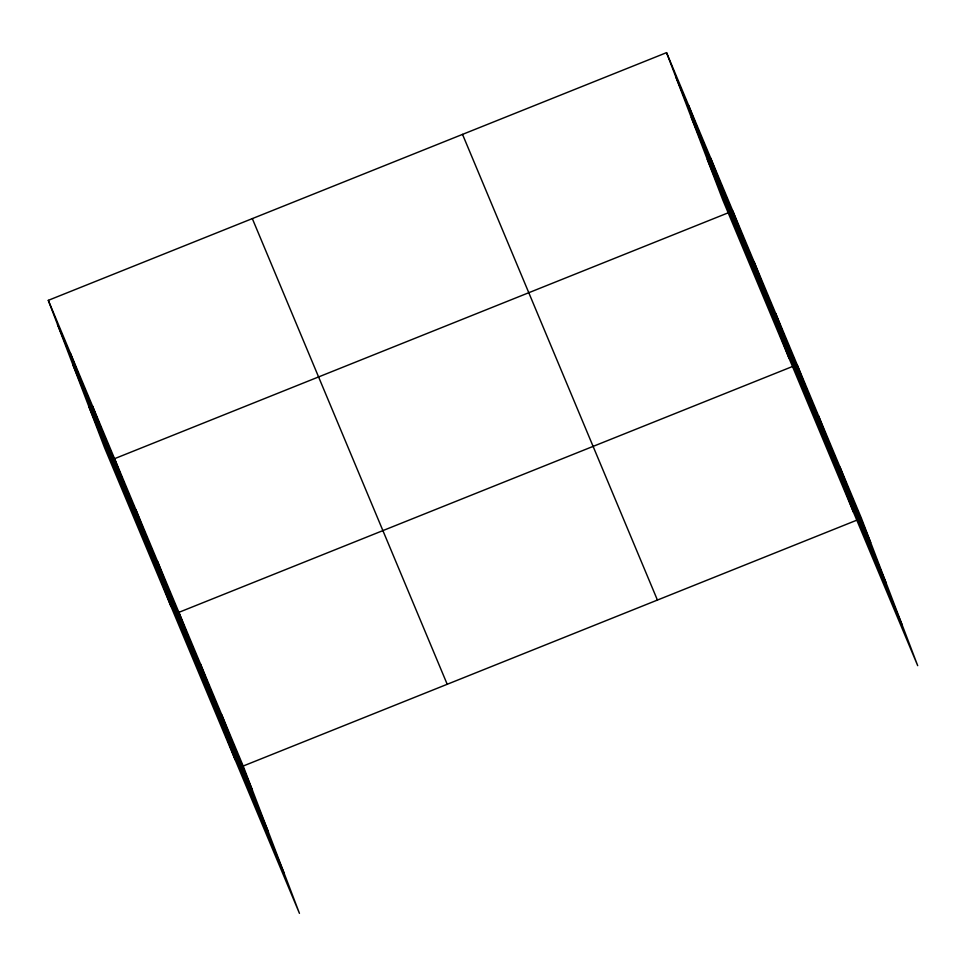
<?xml version="1.0" encoding="UTF-8"?>
<svg xmlns="http://www.w3.org/2000/svg" width="966" height="966" viewBox="0 0 966 966"><rect width="100%" height="100%" fill="white"/><g stroke="black" fill="none" stroke-linecap="round" stroke-linejoin="round"><path stroke-width="1.45" d="M48.3 300.341L243.191 766.026L299.448 913.353L104.557 447.681L48.3 300.341L666.552 52.647L861.443 518.319L917.7 665.659L722.81 199.974L666.552 52.647M728.642 212.641L114.568 458.681L170.825 606.008M792.965 366.319L178.879 612.347L235.136 759.687M243.191 766.026L857.277 519.986M675.777 76.809L870.668 542.481M691.294 117.454L886.184 583.126M707.281 159.33L902.184 625.014M462.521 134.383L657.423 600.067M252.319 218.606L447.21 684.278M57.525 324.504L252.416 790.188M73.054 365.16L267.944 830.832M89.041 407.036L283.932 872.709M839.997 467.097L849.223 491.259M818.564 415.875L827.79 440.037M797.119 364.653L853.389 511.98M775.686 313.419L784.911 337.581M754.253 262.197L763.478 286.359M732.808 210.974L789.065 358.301M710.722 158.195L719.948 182.357M688.637 105.415L697.863 129.589M221.757 714.804L230.983 738.966M200.312 663.57L209.537 687.744M157.434 561.125L166.671 585.287M136.001 509.903L145.226 534.065M92.47 405.901L101.708 430.063M70.385 353.121L79.61 377.283"/></g></svg>
